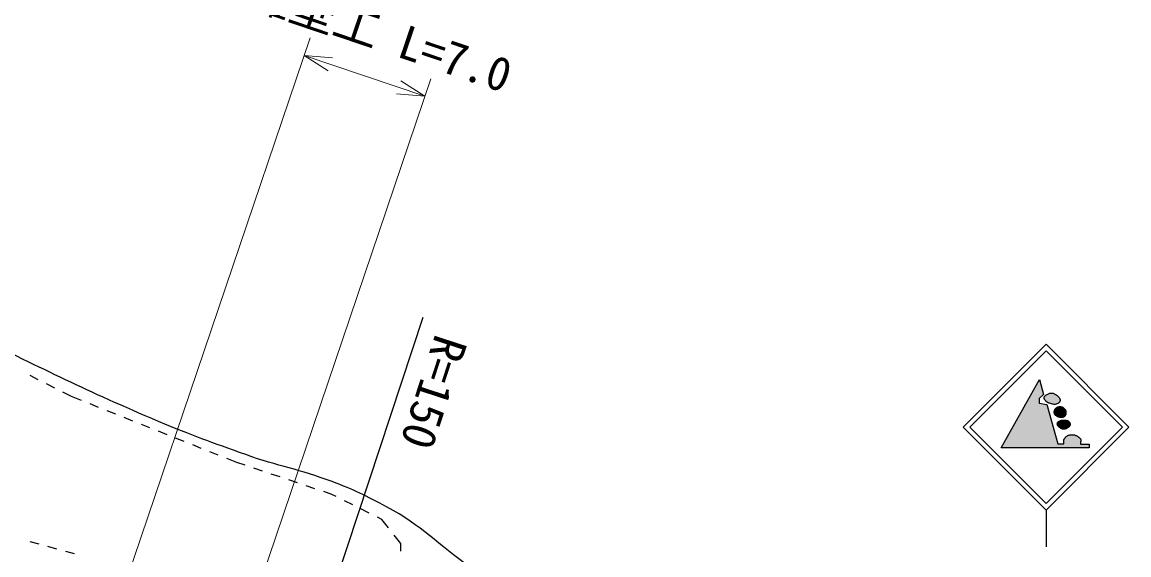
# Model space of a CAD drawing. Units: millimetres, scale not verified. Extents: x 40000 to 680000, y 20000 to 380000.
# Drawn here: x 470768 to 530881, y 289806 to 318717 of the extents above; entities that cross this region are included whole.
import ezdxf
from ezdxf.enums import TextEntityAlignment as Align

# ---------------------------------------------------------------- set-up
doc = ezdxf.new("R2010")
doc.units = ezdxf.units.MM
doc.header["$LTSCALE"] = 1000
for name, color, linetype, lineweight in [('M-BGD', 7, 'Continuous', 25), ('M-BMK-SRVR', 3, 'Continuous', 25), ('M-STR-HTXT', 7, 'Continuous', 13), ('M-STR-STRC', 7, 'Continuous', 25)]:
    doc.layers.add(name, color=color, linetype=linetype, lineweight=lineweight)
doc.styles.add('ＭＳ ゴシック', font='')
doc.styles.get('ＭＳ ゴシック').set_extended_font_data('MS Gothic')

msp = doc.modelspace()

# ---------------------------------------------------------------- hatches: boundary and pattern name
at = {"layer": 'M-STR-STRC'}
for points in [[(523946, 295623), (528718, 295623), (528718, 295818), (528256, 295818), (528256, 295828), (528256, 295838), (528256, 295848), (528256, 295858), (528257, 295868), (528257, 295878), (528257, 295888), (528258, 295898), (528259, 295908), (528260, 295918), (528261, 295933), (528263, 295948), (528265, 295963), (528267, 295979), (528269, 295993), (528269, 296008), (528270, 296023), (528269, 296037), (528267, 296051), (528264, 296065), (528259, 296081), (528252, 296096), (528243, 296111), (528232, 296125), (528220, 296139), (528207, 296152), (528194, 296164), (528179, 296177), (528164, 296188), (528149, 296200), (528118, 296221), (528087, 296241), (528055, 296258), (528023, 296275), (527990, 296289), (527957, 296301), (527924, 296311), (527890, 296319), (527855, 296324), (527820, 296327), (527784, 296328), (527747, 296326), (527711, 296321), (527675, 296314), (527639, 296305), (527604, 296293), (527571, 296279), (527539, 296262), (527508, 296242), (527480, 296221), (527463, 296206), (527447, 296191), (527432, 296175), (527418, 296158), (527404, 296141), (527391, 296123), (527378, 296105), (527365, 296086), (527352, 296068), (527340, 296049), (527340, 295840), (527030, 295840), (526424, 297968), (526005, 298033), (526005, 298285), (526250, 298516), (526020, 299324)], [(526286, 298278), (526283, 298297), (526282, 298318), (526284, 298339), (526289, 298361), (526296, 298383), (526305, 298404), (526317, 298425), (526331, 298443), (526347, 298459), (526366, 298473), (526401, 298494), (526437, 298514), (526472, 298532), (526508, 298548), (526544, 298562), (526580, 298573), (526616, 298581), (526653, 298585), (526690, 298585), (526727, 298581), (526762, 298573), (526797, 298563), (526831, 298550), (526864, 298535), (526896, 298517), (526927, 298496), (526958, 298474), (526987, 298449), (527016, 298422), (527044, 298394), (527061, 298375), (527077, 298356), (527092, 298337), (527105, 298317), (527118, 298296), (527128, 298276), (527136, 298255), (527142, 298234), (527145, 298213), (527145, 298192), (527142, 298171), (527136, 298152), (527128, 298132), (527118, 298113), (527106, 298094), (527092, 298077), (527076, 298060), (527059, 298045), (527041, 298031), (527022, 298018), (526977, 297996), (526929, 297981), (526879, 297974), (526828, 297973), (526777, 297978), (526725, 297987), (526675, 297999), (526625, 298014), (526577, 298030), (526532, 298047), (526511, 298055), (526491, 298064), (526472, 298073), (526453, 298083), (526435, 298094), (526416, 298107), (526398, 298122), (526380, 298140), (526362, 298161), (526344, 298184), (526336, 298196), (526328, 298206), (526321, 298216), (526314, 298226), (526308, 298234), (526302, 298243), (526297, 298252), (526293, 298260), (526289, 298269)], [(527208, 297273), (527233, 297273), (527258, 297275), (527283, 297278), (527307, 297283), (527329, 297290), (527351, 297298), (527372, 297309), (527391, 297322), (527408, 297337), (527424, 297354), (527435, 297370), (527445, 297386), (527454, 297402), (527462, 297419), (527469, 297437), (527475, 297455), (527479, 297473), (527482, 297492), (527484, 297511), (527484, 297530), (527482, 297556), (527478, 297581), (527471, 297606), (527463, 297630), (527452, 297654), (527439, 297676), (527425, 297698), (527409, 297718), (527391, 297737), (527373, 297755), (527352, 297772), (527330, 297786), (527308, 297799), (527284, 297811), (527260, 297820), (527235, 297828), (527209, 297834), (527183, 297838), (527157, 297840), (527131, 297840), (527106, 297839), (527081, 297835), (527056, 297830), (527032, 297824), (527009, 297816), (526986, 297806), (526964, 297795), (526943, 297782), (526924, 297767), (526905, 297751), (526894, 297740), (526883, 297727), (526872, 297714), (526863, 297701), (526854, 297687), (526846, 297672), (526838, 297657), (526832, 297641), (526826, 297626), (526820, 297609), (526817, 297599), (526815, 297589), (526813, 297579), (526811, 297568), (526810, 297558), (526810, 297548), (526810, 297537), (526811, 297527), (526812, 297517), (526815, 297507), (526832, 297465), (526856, 297427), (526887, 297392), (526924, 297362), (526965, 297336), (527009, 297314), (527057, 297297), (527107, 297284), (527157, 297276)], [(526998, 296878), (526996, 296892), (526995, 296907), (526995, 296923), (526997, 296939), (527000, 296954), (527004, 296970), (527010, 296984), (527017, 296998), (527026, 297010), (527036, 297021), (527064, 297044), (527094, 297063), (527125, 297078), (527159, 297091), (527194, 297101), (527230, 297108), (527267, 297113), (527305, 297116), (527343, 297117), (527382, 297116), (527406, 297115), (527430, 297113), (527453, 297111), (527476, 297108), (527498, 297104), (527520, 297099), (527541, 297092), (527561, 297084), (527581, 297073), (527600, 297061), (527615, 297049), (527629, 297036), (527642, 297021), (527654, 297005), (527665, 296989), (527674, 296971), (527682, 296954), (527687, 296935), (527691, 296917), (527692, 296898), (527692, 296883), (527689, 296868), (527686, 296853), (527681, 296839), (527675, 296825), (527667, 296810), (527659, 296797), (527650, 296784), (527640, 296771), (527630, 296758), (527607, 296735), (527582, 296714), (527555, 296695), (527527, 296678), (527498, 296664), (527468, 296652), (527438, 296642), (527407, 296635), (527376, 296630), (527346, 296628), (527323, 296628), (527299, 296629), (527276, 296633), (527254, 296638), (527231, 296646), (527209, 296656), (527186, 296668), (527164, 296683), (527142, 296701), (527119, 296722), (527102, 296740), (527085, 296756), (527069, 296771), (527054, 296785), (527041, 296799), (527029, 296814), (527019, 296828), (527010, 296843), (527003, 296860)]]:
    msp.add_hatch(color=256, dxfattribs=at).paths.add_polyline_path(points)

# ---------------------------------------------------------------- linework, layer by layer
at = {"layer": 'M-BGD'}
for p, q in [((471643, 299308), (471196, 299533)), ((472536, 298859), (472090, 299083)), ((473456, 298395), (472983, 298634)), ((473993, 298181), (473456, 298395)), ((474922, 297810), (474458, 297996)), ((475851, 297440), (475387, 297625)), ((476780, 297069), (476315, 297255)), ((477709, 296699), (477244, 296884)), ((478638, 296328), (478173, 296514)), ((479566, 295958), (479102, 296143)), ((480495, 295587), (480031, 295772)), ((481424, 295217), (480960, 295402)), ((482426, 294817), (481888, 295031)), ((482878, 294666), (482426, 294817)), ((483826, 294349), (483352, 294507)), ((484775, 294032), (484301, 294190)), ((485723, 293714), (485249, 293873)), ((486672, 293397), (486197, 293556)), ((487598, 293088), (487146, 293239)), ((487831, 292970), (487598, 293088)), ((488724, 292520), (488277, 292745)), ((489616, 292069), (489170, 292295)), ((490296, 291727), (490063, 291844)), ((490660, 291273), (490296, 291727)), ((471189, 290537), (471671, 290404)), ((491336, 290430), (490973, 290883)), ((491331, 290007), (491336, 290430)), ((472153, 290271), (472635, 290139)), ((473117, 290006), (473599, 289873))]:
    msp.add_line(p, q, dxfattribs=at)
for points, knots in [([(528514, 273878), (527081, 274022), (526694, 274072), (525532, 274228), (523583, 274490), (522479, 274608), (520569, 275077), (518457, 275595), (517239, 275811), (515221, 276619), (511900, 277949), (510097, 278865), (506999, 280653), (502525, 283236), (500449, 285348), (496235, 288336), (495802, 288643), (495558, 288813), (495125, 289121), (493334, 290394), (492498, 291372), (490562, 292411), (489441, 293013), (488798, 293333), (487608, 293780), (485809, 294455), (484722, 294600), (482912, 295245), (481050, 295909), (480003, 296279), (478181, 297046), (474194, 298727), (472031, 299834), (468142, 301730), (464771, 303373), (463687, 303925), (459568, 306053)], [0, 0, 0, 0, 1, 1, 1, 2, 2, 2, 3, 3, 3, 4, 4, 4, 5, 5, 5, 6, 6, 6, 7, 7, 7, 8, 8, 8, 9, 9, 9, 10, 10, 10, 11, 11, 11, 12, 12, 12, 12]), ([(436709, 299015), (438313, 297943), (438732, 297672), (440007, 296779), (440644, 296333), (440979, 296051), (441630, 295628), (443484, 294422), (444541, 293768), (446485, 292715), (449497, 291085), (451365, 290537), (454532, 289236), (459091, 287362), (461715, 286490), (466277, 284624), (468282, 283804), (469321, 283120), (471385, 282461), (472408, 282135), (473033, 282148), (474068, 281862), (476640, 281154), (477950, 280358), (480456, 279444), (482026, 278871), (482928, 278612), (484483, 277999), (487637, 276756), (489283, 275765), (492451, 274559), (497243, 272734), (499976, 271784), (504956, 270564), (508968, 269581), (511310, 269492), (515377, 268767), (518014, 268296), (519488, 268011), (522126, 267540), (523249, 267340), (523873, 267195), (525004, 267039), (526206, 266873), (526621, 266845), (528097, 266737)], [0, 0, 0, 0, 1, 1, 1, 2, 2, 2, 3, 3, 3, 4, 4, 4, 5, 5, 5, 6, 6, 6, 7, 7, 7, 8, 8, 8, 9, 9, 9, 10, 10, 10, 11, 11, 11, 12, 12, 12, 13, 13, 13, 14, 14, 14, 15, 15, 15, 15]), ([(528180, 268160), (526708, 268525), (526318, 268625), (525116, 268880), (524068, 269103), (523472, 269184), (522424, 269406), (518128, 270313), (515763, 271005), (511487, 272000), (509468, 272470), (508336, 272732), (506315, 273192), (504097, 273695), (502819, 273836), (500634, 274468), (497721, 275311), (496150, 275977), (493301, 277017), (490100, 278186), (488359, 278978), (485163, 280161), (483596, 280741), (482714, 281055), (481136, 281606), (478644, 282476), (477233, 282918), (474735, 283773), (468159, 286024), (464473, 287281), (457919, 289596), (454857, 290677), (453086, 291146), (450099, 292419), (448449, 293122), (447527, 293533), (445954, 294395), (444171, 295372), (443306, 296167), (441801, 297535), (441521, 297790), (441409, 297977), (441149, 298252), (440904, 298511), (440821, 298593), (440509, 298903)], [0, 0, 0, 0, 1, 1, 1, 2, 2, 2, 3, 3, 3, 4, 4, 4, 5, 5, 5, 6, 6, 6, 7, 7, 7, 8, 8, 8, 9, 9, 9, 10, 10, 10, 11, 11, 11, 12, 12, 12, 13, 13, 13, 14, 14, 14, 15, 15, 15, 15]), ([(449010, 298208), (451424, 296346), (452195, 295739), (454434, 294473), (456561, 293271), (457869, 292818), (460111, 291845), (462817, 290671), (464343, 290029), (467116, 289019), (470354, 287840), (472230, 287361), (475500, 286274), (478020, 285437), (479436, 284980), (481943, 284107), (483541, 283550), (484415, 283179), (486013, 282620), (491252, 280786), (494166, 279679), (499492, 278115), (508569, 275450), (513695, 274061), (522935, 272034), (523792, 271846), (524278, 271770), (525140, 271602), (526391, 271359), (526784, 271285), (528345, 270988)], [0, 0, 0, 0, 1, 1, 1, 2, 2, 2, 3, 3, 3, 4, 4, 4, 5, 5, 5, 6, 6, 6, 7, 7, 7, 8, 8, 8, 9, 9, 9, 10, 10, 10, 10])]:
    msp.add_open_spline(points, degree=3, knots=knots, dxfattribs=at)
at = {"layer": 'M-BMK-SRVR'}
msp.add_line((481953, 270584), (492554, 302712), dxfattribs=at)
at = {"layer": 'M-STR-HTXT'}
for p, q in [((474175, 281755), (486407, 317862)), ((486086, 316915), (492640, 314695)), ((486086, 316915), (487387, 316079)), ((486086, 316915), (487627, 316789)), ((480729, 279535), (492961, 315642)), ((492640, 314695), (491340, 315531)), ((492640, 314695), (491099, 314821))]:
    msp.add_line(p, q, dxfattribs=at)
at = {"layer": 'M-STR-STRC'}
for p, q in [((521881, 296734), (526381, 301234)), ((530881, 296734), (526381, 301234)), ((522235, 296734), (526381, 300881)), ((530528, 296734), (526381, 300881)), ((523946, 295623), (526020, 299324)), ((526020, 299324), (526250, 298516)), ((526250, 298516), (526005, 298285)), ((526005, 298285), (526005, 298033)), ((526005, 298033), (526424, 297968)), ((526424, 297968), (527030, 295840)), ((521881, 296734), (526381, 292234)), ((522235, 296734), (526381, 292587)), ((526381, 292587), (530528, 296734)), ((526381, 292234), (530881, 296734)), ((527030, 295840), (527340, 295840)), ((527340, 295840), (527340, 296049)), ((528256, 295818), (528718, 295818)), ((528718, 295818), (528718, 295623)), ((528718, 295623), (523946, 295623)), ((526381, 292234), (526381, 290234))]:
    msp.add_line(p, q, dxfattribs=at)
for points in [[(526286, 298278), (526283, 298297), (526282, 298318), (526284, 298339), (526289, 298361), (526296, 298383), (526305, 298404), (526317, 298425), (526331, 298443), (526347, 298459), (526366, 298473), (526401, 298494), (526437, 298514), (526472, 298532), (526508, 298548), (526544, 298562), (526580, 298573), (526616, 298581), (526653, 298585), (526690, 298585), (526727, 298581), (526762, 298573), (526797, 298563), (526831, 298550), (526864, 298535), (526896, 298517), (526927, 298496), (526958, 298474), (526987, 298449), (527016, 298422), (527044, 298394), (527061, 298375), (527077, 298356), (527092, 298337), (527105, 298317), (527118, 298296), (527128, 298276), (527136, 298255), (527142, 298234), (527145, 298213), (527145, 298192), (527142, 298171), (527136, 298152), (527128, 298132), (527118, 298113), (527106, 298094), (527092, 298077), (527076, 298060), (527059, 298045), (527041, 298031), (527022, 298018), (526977, 297996), (526929, 297981), (526879, 297974), (526828, 297973), (526777, 297978), (526725, 297987), (526675, 297999), (526625, 298014), (526577, 298030), (526532, 298047), (526511, 298055), (526491, 298064), (526472, 298073), (526453, 298083), (526435, 298094), (526416, 298107), (526398, 298122), (526380, 298140), (526362, 298161), (526344, 298184), (526336, 298196), (526328, 298206), (526321, 298216), (526314, 298226), (526308, 298234), (526302, 298243), (526297, 298252), (526293, 298260), (526289, 298269)], [(527208, 297273), (527233, 297273), (527258, 297275), (527283, 297278), (527307, 297283), (527329, 297290), (527351, 297298), (527372, 297309), (527391, 297322), (527408, 297337), (527424, 297354), (527435, 297370), (527445, 297386), (527454, 297402), (527462, 297419), (527469, 297437), (527475, 297455), (527479, 297473), (527482, 297492), (527484, 297511), (527484, 297530), (527482, 297556), (527478, 297581), (527471, 297606), (527463, 297630), (527452, 297654), (527439, 297676), (527425, 297698), (527409, 297718), (527391, 297737), (527373, 297755), (527352, 297772), (527330, 297786), (527308, 297799), (527284, 297811), (527260, 297820), (527235, 297828), (527209, 297834), (527183, 297838), (527157, 297840), (527131, 297840), (527106, 297839), (527081, 297835), (527056, 297830), (527032, 297824), (527009, 297816), (526986, 297806), (526964, 297795), (526943, 297782), (526924, 297767), (526905, 297751), (526894, 297740), (526883, 297727), (526872, 297714), (526863, 297701), (526854, 297687), (526846, 297672), (526838, 297657), (526832, 297641), (526826, 297626), (526820, 297609), (526817, 297599), (526815, 297589), (526813, 297579), (526811, 297568), (526810, 297558), (526810, 297548), (526810, 297537), (526811, 297527), (526812, 297517), (526815, 297507), (526832, 297465), (526856, 297427), (526887, 297392), (526924, 297362), (526965, 297336), (527009, 297314), (527057, 297297), (527107, 297284), (527157, 297276)], [(526998, 296878), (526996, 296892), (526995, 296907), (526995, 296923), (526997, 296939), (527000, 296954), (527004, 296970), (527010, 296984), (527017, 296998), (527026, 297010), (527036, 297021), (527064, 297044), (527094, 297063), (527125, 297078), (527159, 297091), (527194, 297101), (527230, 297108), (527267, 297113), (527305, 297116), (527343, 297117), (527382, 297116), (527406, 297115), (527430, 297113), (527453, 297111), (527476, 297108), (527498, 297104), (527520, 297099), (527541, 297092), (527561, 297084), (527581, 297073), (527600, 297061), (527615, 297049), (527629, 297036), (527642, 297021), (527654, 297005), (527665, 296989), (527674, 296971), (527682, 296954), (527687, 296935), (527691, 296917), (527692, 296898), (527692, 296883), (527689, 296868), (527686, 296853), (527681, 296839), (527675, 296825), (527667, 296810), (527659, 296797), (527650, 296784), (527640, 296771), (527630, 296758), (527607, 296735), (527582, 296714), (527555, 296695), (527527, 296678), (527498, 296664), (527468, 296652), (527438, 296642), (527407, 296635), (527376, 296630), (527346, 296628), (527323, 296628), (527299, 296629), (527276, 296633), (527254, 296638), (527231, 296646), (527209, 296656), (527186, 296668), (527164, 296683), (527142, 296701), (527119, 296722), (527102, 296740), (527085, 296756), (527069, 296771), (527054, 296785), (527041, 296799), (527029, 296814), (527019, 296828), (527010, 296843), (527003, 296860)]]:
    msp.add_lwpolyline(points, close=True, dxfattribs=at)
msp.add_lwpolyline([(527340, 296049), (527352, 296068), (527365, 296086), (527378, 296105), (527391, 296123), (527404, 296141), (527418, 296158), (527432, 296175), (527447, 296191), (527463, 296206), (527480, 296221), (527508, 296242), (527539, 296262), (527571, 296279), (527604, 296293), (527639, 296305), (527675, 296314), (527711, 296321), (527747, 296326), (527784, 296328), (527820, 296327), (527855, 296324), (527890, 296319), (527924, 296311), (527957, 296301), (527990, 296289), (528023, 296275), (528055, 296258), (528087, 296241), (528118, 296221), (528149, 296200), (528164, 296188), (528179, 296177), (528194, 296164), (528207, 296152), (528220, 296139), (528232, 296125), (528243, 296111), (528252, 296096), (528259, 296081), (528264, 296065), (528267, 296051), (528269, 296037), (528270, 296023), (528269, 296008), (528269, 295993), (528267, 295979), (528265, 295963), (528263, 295948), (528261, 295933), (528260, 295918), (528259, 295908), (528258, 295898), (528257, 295888), (528257, 295878), (528257, 295868), (528256, 295858), (528256, 295848), (528256, 295838), (528256, 295828), (528256, 295818)], dxfattribs=at)

# ---------------------------------------------------------------- texts
at = {"layer": 'M-BMK-SRVR', "style": 'ＭＳ ゴシック'}
msp.add_text('R=150', height=1833, rotation=251.957, dxfattribs=at).set_placement((494099, 301579), align=Align.MIDDLE_LEFT)
at = {"layer": 'M-STR-HTXT', "style": 'ＭＳ ゴシック'}
msp.add_text('擁壁工 L=7.0', height=1833, rotation=341.286, dxfattribs=at).set_placement((489684, 316752), align=Align.BOTTOM_CENTER)

doc.saveas('drawing.dxf')
